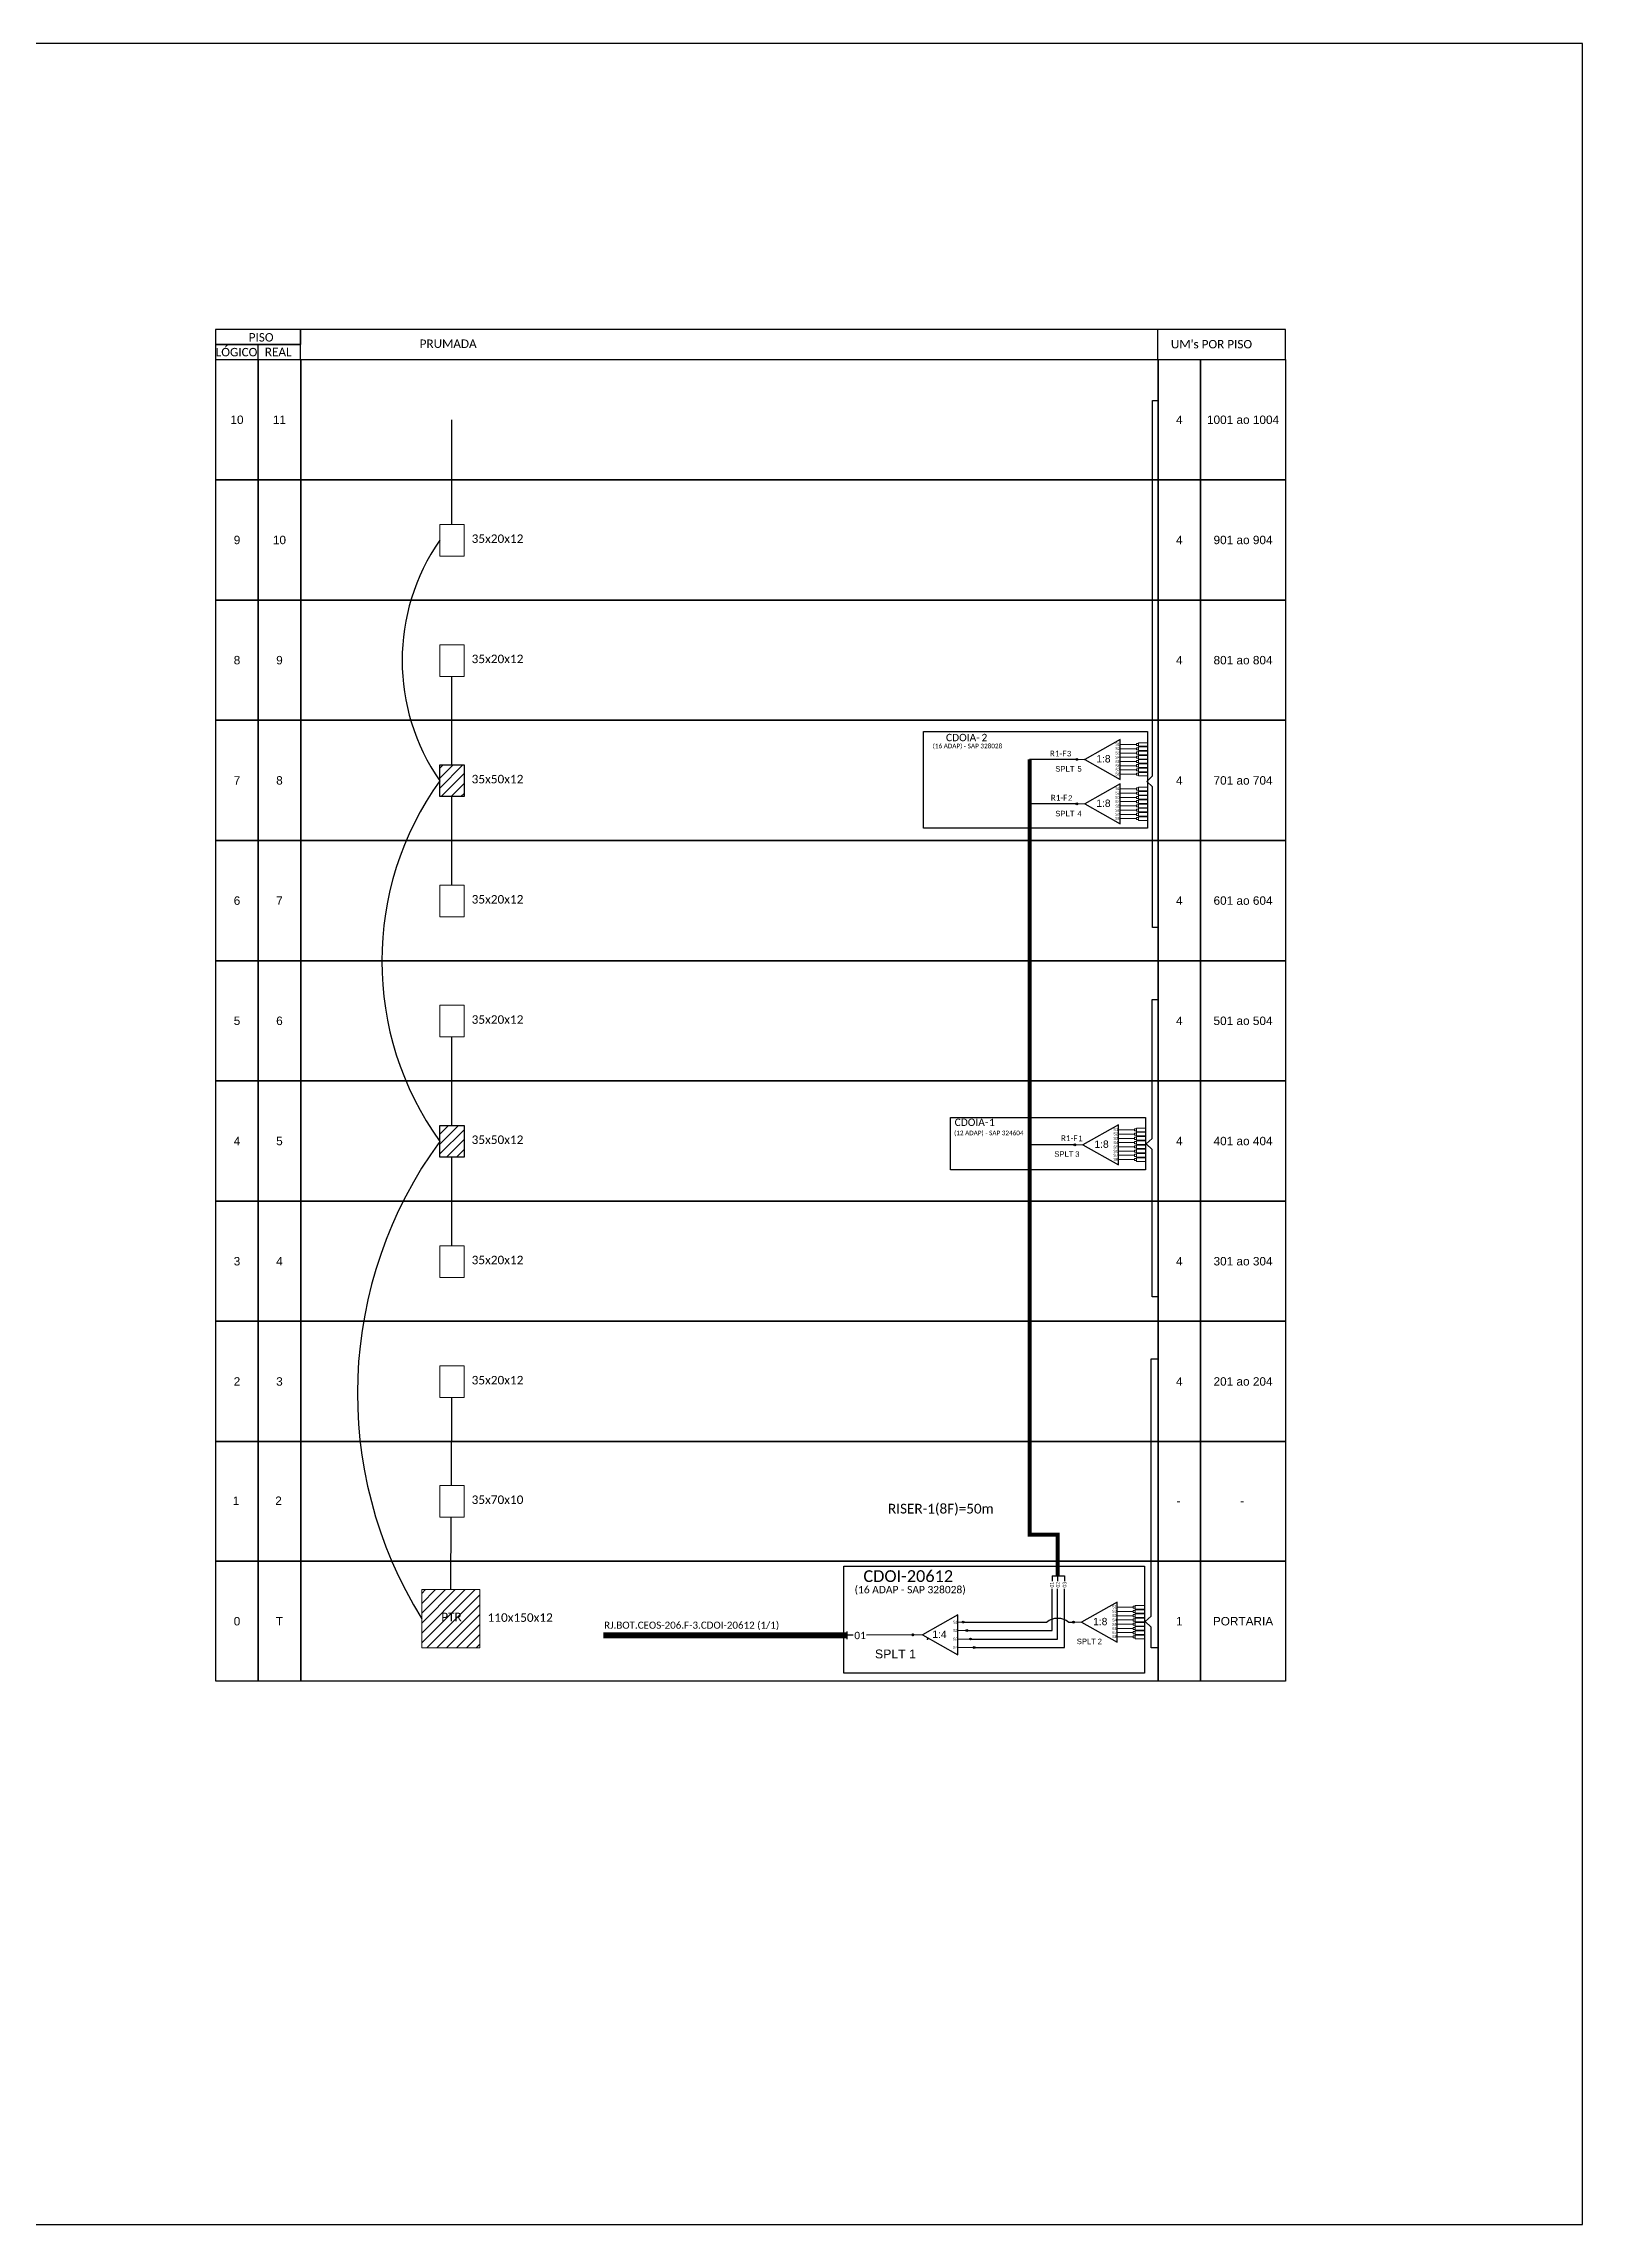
# Model space of a CAD drawing. Extents: x -89 to 749, y 705 to 1299.
# Drawn here: x 330 to 749, y 705 to 1299 of the extents above; entities that cross this region are included whole.
import ezdxf
from ezdxf.enums import TextEntityAlignment as Align

# ---------------------------------------------------------------- set-up
doc = ezdxf.new("R2010")
doc.units = 0
doc.styles.add('ARIAL', font='arial.ttf')
doc.styles.add('WMF-Calibri0', font='calibri.ttf')
pattern_1 = [(45, (-726.6982, -79.1358), (-1.3470384, 1.3470384), [])]

# ---------------------------------------------------------------- blocks, each defined once
blk = doc.blocks.new('SPLT_1-4_DIV_DIR')
h = blk.add_hatch(color=3)
h.dxf.hatch_style = 1
edge = h.paths.add_edge_path()
edge.add_arc((13.27, 3.47), 0.242, 0, 360)
h = blk.add_hatch(color=3)
h.dxf.hatch_style = 1
edge = h.paths.add_edge_path()
edge.add_arc((14.27, 1.17), 0.242, 0, 360)
h = blk.add_hatch(color=3)
h.dxf.hatch_style = 1
edge = h.paths.add_edge_path()
edge.add_arc((15.27, -1.14), 0.242, 0, 360)
h = blk.add_hatch(color=3)
h.dxf.hatch_style = 1
edge = h.paths.add_edge_path()
edge.add_arc((16.27, -3.45), 0.242, 0, 360)
at = {"color": 1, "lineweight": 0}
blk.add_lwpolyline([(2.22, 0), (0, 0)], dxfattribs=at)
at = {"color": 1}
blk.add_lwpolyline([(11.89, 5.45), (2.22, 0), (11.89, -5.45), (11.89, 5.45)], dxfattribs=at)
at = {"color": 7, "lineweight": 0}
for points in [[(13.27, 3.47), (11.89, 3.47)], [(11.89, 1.17), (14.27, 1.17)], [(11.89, -1.14), (15.27, -1.14)], [(11.89, -3.45), (16.27, -3.45)]]:
    blk.add_lwpolyline(points, dxfattribs=at)
at = {"color": 3}
for centre in [(13.27, 3.47), (14.27, 1.17), (15.27, -1.14), (16.27, -3.45)]:
    blk.add_circle(centre, 0.242, dxfattribs=at)
at = {"color": 1, "style": 'ARIAL'}
for s, height, p in [('1:4', 2, (4.91, -0.85)), ('S1', 0.75, (10.52, 3.07)), ('S2', 0.75, (10.52, 0.81)), ('S3', 0.75, (10.52, -1.54)), ('S4', 0.75, (10.52, -3.8))]:
    blk.add_text(s, height=height, dxfattribs=at).set_placement(p)
blk = doc.blocks.new('SPLT_1-8_SC-APC')
at = {"color": 1}
blk.add_lwpolyline([(-7.37, -2.1), (-17.04, -7.55), (-7.37, -13), (-7.37, -2.1)], dxfattribs=at)
at = {"color": 3, "lineweight": 0}
for points in [[(-2.99, -3.51), (-7.37, -3.51)], [(-7.37, -4.66), (-2.99, -4.66)], [(-7.37, -5.82), (-2.99, -5.82)], [(-2.41, -3.02), (-2.41, -4)], [(-2.41, -3.02), (0, -3.02)], [(-2.41, -4), (0, -4)], [(-2.41, -4.17), (-2.41, -5.16)], [(-2.41, -4.17), (0, -4.17)], [(-2.41, -5.16), (0, -5.16)], [(-2.41, -5.32), (-2.41, -6.31)], [(-2.41, -5.32), (0, -5.32)], [(-7.37, -6.97), (-2.99, -6.97)], [(-7.37, -8.12), (-2.99, -8.12)], [(-7.37, -9.28), (-2.99, -9.28)], [(-7.37, -10.43), (-2.99, -10.43)], [(-7.37, -11.58), (-2.99, -11.58)], [(-2.41, -6.31), (0, -6.31)], [(-2.41, -6.48), (-2.41, -7.46)], [(-2.41, -6.48), (0, -6.48)], [(-2.41, -7.46), (0, -7.46)], [(-2.41, -7.63), (-2.41, -8.62)], [(-2.41, -7.63), (0, -7.63)], [(-2.41, -8.62), (0, -8.62)], [(-2.41, -8.78), (-2.41, -9.77)], [(-2.41, -8.78), (0, -8.78)], [(-2.41, -9.77), (0, -9.77)], [(-2.41, -9.94), (-2.41, -10.92)], [(-2.41, -9.94), (0, -9.94)], [(-2.41, -10.92), (0, -10.92)], [(-2.41, -11.09), (-2.41, -12.08)], [(-2.41, -11.09), (0, -11.09)], [(-2.41, -12.08), (0, -12.08)]]:
    blk.add_lwpolyline(points, dxfattribs=at)
for points in [[(-2.99, -3.22), (-2.41, -3.22), (-2.41, -3.8), (-2.99, -3.8)], [(-2.99, -4.38), (-2.41, -4.38), (-2.41, -4.95), (-2.99, -4.95)], [(-2.99, -5.53), (-2.41, -5.53), (-2.41, -6.1), (-2.99, -6.1)], [(-2.99, -6.68), (-2.41, -6.68), (-2.41, -7.26), (-2.99, -7.26)], [(-2.99, -7.84), (-2.41, -7.84), (-2.41, -8.41), (-2.99, -8.41)], [(-2.99, -8.99), (-2.41, -8.99), (-2.41, -9.56), (-2.99, -9.56)], [(-2.99, -10.14), (-2.41, -10.14), (-2.41, -10.72), (-2.99, -10.72)], [(-2.99, -11.3), (-2.41, -11.3), (-2.41, -11.87), (-2.99, -11.87)]]:
    blk.add_lwpolyline(points, close=True, dxfattribs=at)
at = {"color": 1, "lineweight": 0}
blk.add_lwpolyline([(-17.04, -7.55), (-19.26, -7.55)], dxfattribs=at)
at = {"color": 1, "style": 'ARIAL'}
for s, height, p in [('S1', 0.75, (-8.74, -3.78)), ('S2', 0.75, (-8.74, -4.97)), ('S3', 0.75, (-8.74, -6.18)), ('1:8', 2, (-13.91, -8.4)), ('S4', 0.75, (-8.74, -7.36)), ('S5', 0.75, (-8.74, -8.57)), ('S6', 0.75, (-8.74, -9.69)), ('S7', 0.75, (-8.74, -10.78)), ('S8', 0.75, (-8.74, -11.9))]:
    blk.add_text(s, height=height, dxfattribs=at).set_placement(p)

msp = doc.modelspace()

# ---------------------------------------------------------------- hatches: boundary and pattern name
h = msp.add_hatch()
h.set_pattern_fill('ANSI31', color=1, scale=0.6)
h.set_pattern_definition(pattern_1)
h.paths.add_polyline_path([(441.23, 1102.56), (437.92, 1102.56), (437.92, 1093.94), (444.54, 1093.94), (444.54, 1102.56)])
h = msp.add_hatch(color=3)
h.dxf.hatch_style = 1
edge = h.paths.add_edge_path()
edge.add_arc((611.45, 1104.07), 0.256, 0, 360)
h = msp.add_hatch(color=3)
h.dxf.hatch_style = 1
edge = h.paths.add_edge_path()
edge.add_arc((611.45, 1091.98), 0.256, 0, 360)
h = msp.add_hatch()
h.set_pattern_fill('ANSI31', color=1, scale=0.6)
h.set_pattern_definition(pattern_1)
h.paths.add_polyline_path([(441.23, 1004.33), (437.92, 1004.33), (437.92, 995.71), (444.54, 995.71), (444.54, 1004.33)])
h = msp.add_hatch(color=3)
h.dxf.hatch_style = 1
edge = h.paths.add_edge_path()
edge.add_arc((610.94, 999.1), 0.256, 0, 360)
h = msp.add_hatch()
h.set_pattern_fill('ANSI31', color=1, scale=0.6)
h.set_pattern_definition([(45, (-388.9202, 3549.1644), (-1.3470384, 1.3470384), [])])
h.paths.add_polyline_path([(448.81, 877.91), (433, 877.91), (433, 862.1), (448.81, 862.1)])
h.paths.add_polyline_path([(437.73, 868.73), (444.54, 868.73), (444.54, 872.21), (437.73, 872.21)], flags=24)
h = msp.add_hatch(color=3)
h.dxf.hatch_style = 1
edge = h.paths.add_edge_path()
edge.add_arc((610.57, 869.08), 0.256, 0, 360)
h = msp.add_hatch(color=3)
h.dxf.hatch_style = 1
edge = h.paths.add_edge_path()
edge.add_arc((566.81, 865.6), 0.41, 0, 360)

# ---------------------------------------------------------------- linework, layer by layer
for points in [[(-89.32, 705.02), (749.25, 705.02), (749.25, 1299.02), (-89.32, 1299.02), (-89.32, 705.02)], [(399.98, 1212.95), (668.35, 1212.95), (668.35, 1221.17), (399.98, 1221.17), (399.98, 1221.17), (399.98, 1217.06)], [(633.6, 1212.95), (633.6, 1221.17)], [(388.41, 1212.95), (388.41, 1217.06)]]:
    msp.add_lwpolyline(points)
for points in [[(376.84, 1217.06), (399.98, 1217.06), (399.98, 1221.17), (376.84, 1221.17)], [(376.84, 1212.95), (399.98, 1212.95), (399.98, 1217.06), (376.84, 1217.06)], [(376.87, 1212.95), (388.44, 1212.95), (388.44, 1180.2), (376.87, 1180.2)], [(388.44, 1212.95), (400.02, 1212.95), (400.02, 1180.2), (388.44, 1180.2)], [(400.02, 1212.95), (633.63, 1212.95), (633.63, 1180.2), (400.02, 1180.2)], [(633.63, 1212.95), (645.21, 1212.95), (645.21, 1180.2), (633.63, 1180.2)], [(645.21, 1212.95), (668.35, 1212.95), (668.35, 1180.2), (645.21, 1180.2)], [(376.87, 1180.2), (388.44, 1180.2), (388.44, 1147.46), (376.87, 1147.46)], [(388.44, 1180.2), (400.02, 1180.2), (400.02, 1147.46), (388.44, 1147.46)], [(400.02, 1180.2), (633.63, 1180.2), (633.63, 1147.46), (400.02, 1147.46)], [(633.63, 1180.2), (645.21, 1180.2), (645.21, 1147.46), (633.63, 1147.46)], [(645.21, 1180.2), (668.35, 1180.2), (668.35, 1147.46), (645.21, 1147.46)], [(376.87, 1147.46), (388.44, 1147.46), (388.44, 1114.71), (376.87, 1114.71)], [(388.44, 1147.46), (400.02, 1147.46), (400.02, 1114.71), (388.44, 1114.71)], [(400.02, 1147.46), (633.63, 1147.46), (633.63, 1114.71), (400.02, 1114.71)], [(633.63, 1147.46), (645.21, 1147.46), (645.21, 1114.71), (633.63, 1114.71)], [(645.21, 1147.46), (668.35, 1147.46), (668.35, 1114.71), (645.21, 1114.71)], [(376.87, 1114.71), (388.44, 1114.71), (388.44, 1081.97), (376.87, 1081.97)], [(388.44, 1114.71), (400.02, 1114.71), (400.02, 1081.97), (388.44, 1081.97)], [(400.02, 1114.71), (633.63, 1114.71), (633.63, 1081.97), (400.02, 1081.97)], [(633.63, 1114.71), (645.21, 1114.71), (645.21, 1081.97), (633.63, 1081.97)], [(645.21, 1114.71), (668.35, 1114.71), (668.35, 1081.97), (645.21, 1081.97)], [(376.87, 1081.97), (388.44, 1081.97), (388.44, 1049.23), (376.87, 1049.23)], [(388.44, 1081.97), (400.02, 1081.97), (400.02, 1049.23), (388.44, 1049.23)], [(400.02, 1081.97), (633.63, 1081.97), (633.63, 1049.23), (400.02, 1049.23)], [(633.63, 1081.97), (645.21, 1081.97), (645.21, 1049.23), (633.63, 1049.23)], [(645.21, 1081.97), (668.35, 1081.97), (668.35, 1049.23), (645.21, 1049.23)], [(376.87, 1049.23), (388.44, 1049.23), (388.44, 1016.48), (376.87, 1016.48)], [(388.44, 1049.23), (400.02, 1049.23), (400.02, 1016.48), (388.44, 1016.48)], [(400.02, 1049.23), (633.63, 1049.23), (633.63, 1016.48), (400.02, 1016.48)], [(633.63, 1049.23), (645.21, 1049.23), (645.21, 1016.48), (633.63, 1016.48)], [(645.21, 1049.23), (668.35, 1049.23), (668.35, 1016.48), (645.21, 1016.48)], [(376.87, 1016.48), (388.44, 1016.48), (388.44, 983.74), (376.87, 983.74)], [(388.44, 1016.48), (400.02, 1016.48), (400.02, 983.74), (388.44, 983.74)], [(400.02, 1016.48), (633.63, 1016.48), (633.63, 983.74), (400.02, 983.74)], [(633.63, 1016.48), (645.21, 1016.48), (645.21, 983.74), (633.63, 983.74)], [(645.21, 1016.48), (668.35, 1016.48), (668.35, 983.74), (645.21, 983.74)], [(376.87, 983.74), (388.44, 983.74), (388.44, 951), (376.87, 951)], [(388.44, 983.74), (400.02, 983.74), (400.02, 951), (388.44, 951)], [(400.02, 983.74), (633.63, 983.74), (633.63, 951), (400.02, 951)], [(633.63, 983.74), (645.21, 983.74), (645.21, 951), (633.63, 951)], [(645.21, 983.74), (668.35, 983.74), (668.35, 951), (645.21, 951)], [(376.87, 951), (388.44, 951), (388.44, 918.25), (376.87, 918.25)], [(388.44, 951), (400.02, 951), (400.02, 918.25), (388.44, 918.25)], [(400.02, 951), (633.63, 951), (633.63, 918.25), (400.02, 918.25)], [(633.63, 951), (645.21, 951), (645.21, 918.25), (633.63, 918.25)], [(645.21, 951), (668.35, 951), (668.35, 918.25), (645.21, 918.25)], [(376.87, 918.25), (388.44, 918.25), (388.44, 885.7), (376.87, 885.7)], [(388.44, 918.25), (400.02, 918.25), (400.02, 885.7), (388.44, 885.7)], [(400.02, 918.25), (633.63, 918.25), (633.63, 885.7), (400.02, 885.7)], [(633.63, 918.25), (645.21, 918.25), (645.21, 885.7), (633.63, 885.7)], [(645.21, 918.25), (668.35, 918.25), (668.35, 885.7), (645.21, 885.7)], [(376.87, 885.7), (388.44, 885.7), (388.44, 852.95), (376.87, 852.95)], [(388.44, 885.7), (400.02, 885.7), (400.02, 852.95), (388.44, 852.95)], [(400.02, 885.7), (633.63, 885.7), (633.63, 852.95), (400.02, 852.95)], [(633.63, 885.7), (645.21, 885.7), (645.21, 852.95), (633.63, 852.95)], [(645.21, 885.7), (668.35, 885.7), (668.35, 852.95), (645.21, 852.95)]]:
    msp.add_lwpolyline(points, close=True)
at = {"color": 3}
for points in [[(633.79, 1058.25), (632.14, 1058.25), (632.14, 1096.55), (630.57, 1098.05), (632.14, 1099.56), (632.14, 1201.77), (633.79, 1201.77)], [(441.23, 1168.05), (441.23, 1196.57)], [(441.23, 1102.56), (441.23, 1126.68)], [(441.23, 1069.82), (441.23, 1093.94)], [(633.65, 957.71), (632, 957.71), (632, 997.81), (630.43, 999.32), (632, 1000.82), (631.99, 1038.62), (633.65, 1038.62)], [(441.23, 1004.33), (441.23, 1028.45)], [(441.23, 971.58), (441.23, 995.71)], [(633.37, 862.06), (631.71, 862.06), (631.71, 867.72), (630.15, 869.22), (631.71, 870.73), (631.71, 940.79), (633.36, 940.79)], [(441.08, 906.28), (441.23, 930.22)], [(440.9, 877.91), (441.03, 897.66)], [(550.59, 865.47), (548.81, 865.47)], [(567.22, 865.61), (554.21, 865.47)]]:
    msp.add_lwpolyline(points, dxfattribs=at)
at = {"color": 0, "lineweight": 0}
for points in [[(437.92, 1168.05), (444.54, 1168.05), (444.54, 1159.43), (437.92, 1159.43)], [(437.92, 1135.3), (444.54, 1135.3), (444.54, 1126.68), (437.92, 1126.68)], [(437.92, 1069.82), (444.54, 1069.82), (444.54, 1061.2), (437.92, 1061.2)], [(437.92, 1037.07), (444.54, 1037.07), (444.54, 1028.45), (437.92, 1028.45)], [(437.92, 971.58), (444.54, 971.58), (444.54, 962.96), (437.92, 962.96)], [(437.92, 938.84), (444.54, 938.84), (444.54, 930.22), (437.92, 930.22)], [(437.92, 906.28), (444.54, 906.28), (444.54, 897.66), (437.92, 897.66)]]:
    msp.add_lwpolyline(points, close=True, dxfattribs=at)
at = {"color": 1}
for points in [[(630.71, 1087.72), (630.71, 1087.72), (630.71, 1085.35), (569.75, 1085.35), (569.75, 1111.62), (577.58, 1111.62)], [(629.91, 859.26), (629.91, 859.26), (629.91, 855.12), (548.05, 855.12), (548.05, 884.32), (548.05, 884.32)], [(548.81, 866.52), (548.81, 864.42)]]:
    msp.add_lwpolyline(points, dxfattribs=at)
for points in [[(569.75, 1111.62), (630.71, 1111.62), (630.71, 1085.35), (569.75, 1085.35)], [(437.92, 1102.56), (444.54, 1102.56), (444.54, 1093.94), (437.92, 1093.94)], [(437.92, 1004.33), (444.54, 1004.33), (444.54, 995.71), (437.92, 995.71)], [(577.1, 1006.55), (630.23, 1006.55), (630.23, 992.23), (577.1, 992.23)], [(548.05, 884.32), (629.91, 884.32), (629.91, 855.12), (548.05, 855.12)]]:
    msp.add_lwpolyline(points, close=True, dxfattribs=at)
at = {"color": 5, "const_width": 1.1}
msp.add_lwpolyline([(598.63, 1104.07), (598.63, 892.88), (606.26, 892.88), (606.26, 881.7)], dxfattribs=at)
at = {"color": 5}
for points in [[(611.45, 1104.07), (598.63, 1104.07)], [(611.45, 1091.98), (598.63, 1091.98)], [(610.94, 999.1), (598.63, 999.1)], [(604.73, 881.7), (604.73, 880.25)], [(604.73, 881.7), (608.17, 881.7)], [(606.26, 881.7), (606.26, 880.25)], [(608.17, 881.7), (608.17, 880.22)], [(581.49, 866.78), (604.73, 866.78), (604.73, 878.17)], [(582.49, 864.47), (606.26, 864.47), (606.26, 878.17)], [(583.49, 862.16), (608.17, 862.16), (608.17, 878.17)]]:
    msp.add_lwpolyline(points, dxfattribs=at)
at = {"color": 1, "lineweight": 0}
msp.add_lwpolyline([(433, 877.91), (448.81, 877.91), (448.81, 862.1), (433, 862.1)], close=True, dxfattribs=at)
at = {"color": 5}
msp.add_lwpolyline([(580.49, 869.08), (603.24, 869.08, -0.361885), (609.28, 869.08), (610.57, 869.08)], format="xyb", dxfattribs=at)
at = {"color": 1, "const_width": 1.6}
msp.add_lwpolyline([(482.46, 865.47), (548.81, 865.47)], dxfattribs=at)
at = {"color": 3}
for centre in [(611.45, 1104.07), (611.45, 1091.98), (610.94, 999.1), (610.57, 869.08)]:
    msp.add_circle(centre, 0.256, dxfattribs=at)
for centre, radius, start, end in [((485, 1130.99), 57.35, 145.18355, 214.81645), ((506.31, 1049.13), 84.2, 144.31703, 215.68297), ((531.74, 931.37), 116.25, 143.80706, 211.86196)]:
    msp.add_arc(centre, radius, start, end, dxfattribs=at)
for p in [(376.87, 1180.2), (376.87, 1147.46), (376.87, 1114.71), (613.68, 1104.07), (376.87, 1081.97), (376.87, 1049.23), (376.87, 1016.48), (376.87, 983.74), (376.87, 951), (376.87, 918.25), (376.87, 885.7), (570.78, 864.42)]:
    msp.add_point(p)

# ---------------------------------------------------------------- block references
for p in [(630.71, 1111.62), (630.71, 1099.52), (630.2, 1006.65), (629.84, 876.63)]:
    msp.add_blockref('SPLT_1-8_SC-APC', p, dxfattribs=at)
msp.add_blockref('SPLT_1-4_DIV_DIR', (567.22, 865.61))

# ---------------------------------------------------------------- texts
at = {"style": 'WMF-Calibri0'}
for s, height, p in [('     PISO', 2.3, (381.8, 1217.87)), ('PRUMADA', 2.3, (432.44, 1216.13)), ("UM's POR PISO", 2.3, (637.13, 1216.01)), ('  LÓGICO', 2.3, (375.25, 1213.84)), ('    REAL', 2.3, (387.01, 1213.89)), ('35x20x12', 2.317, (446.59, 1130.27)), ('35x20x12', 2.317, (446.59, 1064.79)), ('35x20x12', 2.317, (446.59, 1032.04)), ('35x20x12', 2.317, (446.59, 966.55)), ('35x20x12', 2.317, (446.59, 933.81)), ('35x70x10', 2.317, (446.59, 901.25)), ('PTR', 2.317, (438.31, 869.32)), ('110x150x12', 2.317, (450.94, 869.15)), ('01', 2, (550.86, 864.43))]:
    msp.add_text(s, height=height, dxfattribs=at).set_placement(p)
at = {"style": 'ARIAL'}
for s, p in [('10', (382.66, 1196.57)), ('11', (394.23, 1196.57)), ('4', (639.42, 1196.57)), ('1001 ao 1004', (656.78, 1196.57)), ('9', (382.66, 1163.83)), ('10', (394.23, 1163.83)), ('4', (639.42, 1163.83)), ('901 ao 904', (656.78, 1163.83)), ('8', (382.66, 1131.09)), ('9', (394.23, 1131.09)), ('4', (639.42, 1131.09)), ('801 ao 804', (656.78, 1131.09)), ('7', (382.66, 1098.34)), ('8', (394.23, 1098.34)), ('4', (639.42, 1098.34)), ('701 ao 704', (656.78, 1098.34)), ('6', (382.66, 1065.6)), ('7', (394.23, 1065.6)), ('4', (639.42, 1065.6)), ('601 ao 604', (656.78, 1065.6)), ('5', (382.66, 1032.86)), ('6', (394.23, 1032.86)), ('4', (639.42, 1032.86)), ('501 ao 504', (656.78, 1032.86)), ('4', (382.66, 1000.11)), ('5', (394.23, 1000.11)), ('4', (639.42, 1000.11)), ('401 ao 404', (656.78, 1000.11)), ('3', (382.66, 967.37)), ('4', (394.23, 967.37)), ('4', (639.42, 967.37)), ('301 ao 304', (656.78, 967.37)), ('2', (382.66, 934.62)), ('3', (394.23, 934.62)), ('4', (639.42, 934.62)), ('201 ao 204', (656.78, 934.62)), ('1', (382.41, 902.13)), ('2', (393.98, 902.13)), ('-', (639.17, 902.13)), ('-', (656.53, 902.13)), ('0', (382.66, 869.32)), ('T', (394.23, 869.32)), ('1', (639.42, 869.32)), ('PORTARIA', (656.78, 869.32))]:
    msp.add_text(s, height=2.3, dxfattribs=at).set_placement(p, align=Align.MIDDLE_CENTER)
at = {"color": 0, "lineweight": 0, "style": 'WMF-Calibri0'}
msp.add_text('35x20x12', height=2.317, dxfattribs=at).set_placement((446.59, 1163.02))
at = {"color": 1, "style": 'WMF-Calibri0'}
for s, height, p in [('CDOIA-', 2, (575.84, 1109.01)), ('2', 2, (585.52, 1109.01)), ('35x50x12', 2.317, (446.59, 1097.53)), ('CDOIA-', 2, (578.2, 1004.21)), ('1', 2, (587.58, 1004.21)), ('35x50x12', 2.317, (446.59, 999.3)), ('CDOI-20612', 3.2, (553.34, 880)), ('RJ.BOT.CEOS-206.F-3.CDOI-20612 (1/1)', 1.92, (482.69, 867.28))]:
    msp.add_text(s, height=height, dxfattribs=at).set_placement(p)
for s, height, p in [('(16 ADAP) - SAP 328028', 1.25, (581.69, 1107.08)), ('(12 ADAP) - SAP 324604', 1.25, (587.51, 1001.68)), ('(16 ADAP - SAP 328028)', 2, (566.08, 876.92))]:
    msp.add_text(s, height=height, dxfattribs=at).set_placement(p, align=Align.CENTER)
at = {"color": 5, "style": 'WMF-Calibri0'}
for s, height, p in [('R1-F', 1.6, (604.14, 1104.86)), ('R1-F', 1.6, (604.4, 1092.81)), ('R1-F', 1.6, (607.17, 1000.08)), ('RISER-1(8F)=50m', 2.6457, (560.05, 898.65))]:
    msp.add_text(s, height=height, dxfattribs=at).set_placement(p)
at = {"color": 5, "style": 'ARIAL'}
for s, p in [('3', (609.41, 1104.88)), ('2', (609.69, 1092.78)), ('1', (612.53, 1000.05))]:
    msp.add_text(s, height=1.5, dxfattribs=at).set_placement(p, align=Align.CENTER)
at = {"color": 7, "style": 'ARIAL'}
for s, p in [('SPLT', (608.24, 1100.74)), ('5', (612.23, 1100.74)), ('SPLT', (608.24, 1088.55)), ('4', (612.23, 1088.55)), ('SPLT', (607.96, 995.82)), ('3', (611.63, 995.82)), ('SPLT', (614.09, 863.06)), ('2', (617.76, 863.06))]:
    msp.add_text(s, height=1.5, dxfattribs=at).set_placement(p, align=Align.CENTER)
at = {"style": 'ARIAL'}
for s, p in [('01', (604.72, 879.26)), ('02', (606.34, 879.26)), ('03', (608.15, 879.26))]:
    msp.add_text(s, height=0.992, rotation=90, dxfattribs=at).set_placement(p, align=Align.MIDDLE_CENTER)
at = {"color": 7, "style": 'ARIAL'}
msp.add_text('SPLT 1', height=2.4, dxfattribs=at).set_placement((556.49, 859.2))

doc.saveas('drawing.dxf')
